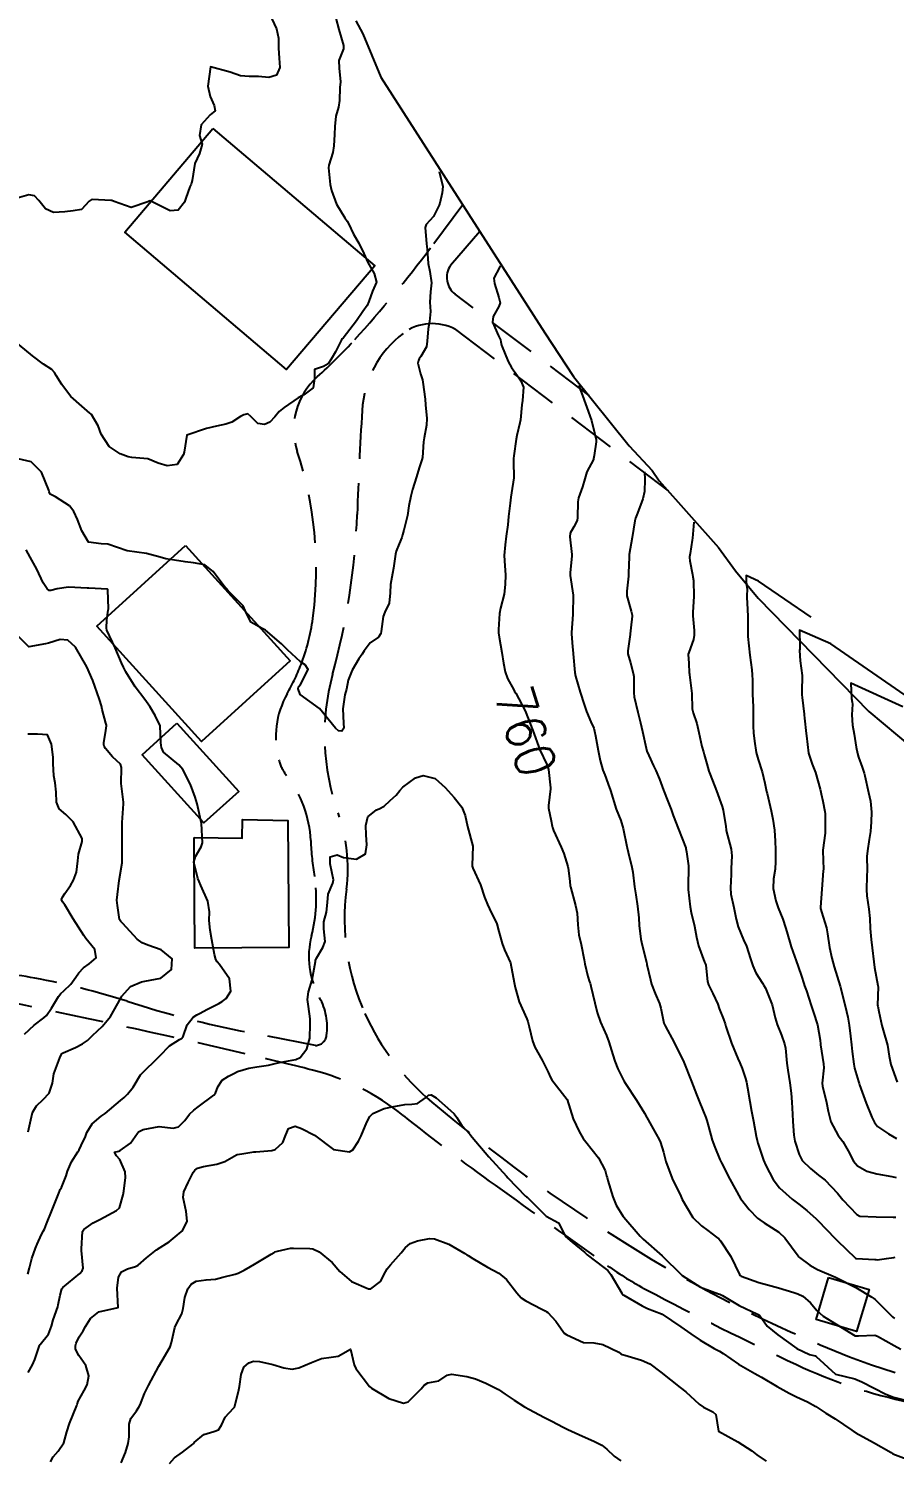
# Model space of a CAD drawing. Header units: metres. Extents: x 298520 to 308411, y 7433745 to 7450750.
# Drawn here: x 303012.1 to 303101.4, y 7440943.3 to 7441090.7 of the extents above; entities that cross this region are included whole.
import ezdxf
from ezdxf.enums import TextEntityAlignment as Align

# ---------------------------------------------------------------- set-up
doc = ezdxf.new("R2010")
doc.units = ezdxf.units.M
doc.header["$LTSCALE"] = 10
doc.linetypes.add('DASHED', pattern=[0.75, 0.5, -0.25])
for name, color, linetype in [('Area', 45, 'Continuous'), ('Cotas', 45, 'Continuous'), ('Curvas de Nivel 1m', 11, 'Continuous'), ('Curvas de Nivel 5m', 15, 'Continuous'), ('Edificações', 30, 'Continuous'), ('Vias Secundárias', 230, 'DASHED')]:
    doc.layers.add(name, color=color, linetype=linetype)
doc.styles.add('Style-STANDARD', font='STANDARD.shx')

msp = doc.modelspace()

# ---------------------------------------------------------------- linework, layer by layer
at = {"layer": 'Area'}
msp.add_polyline3d([(303045.88, 7441091.51, 762.52), (303046.58, 7441090.16, 762.29), (303048.44, 7441085.7, 761.98), (303065.35, 7441059.36, 760.03), (303068.31, 7441054.86, 759.84), (303074.05, 7441047.71, 758.88), (303076.4, 7441045.17, 758.39), (303077.13, 7441044.09, 758.28), (303083.24, 7441037.21, 757.65), (303085, 7441034.81, 756.92), (303087.33, 7441031.99, 756.4), (303098.73, 7441020.32, 754.37), (303104.65, 7441015.36, 753.23)], dxfattribs=at)
at = {"layer": 'Curvas de Nivel 1m', "flags": 128}
for points, elevation in [([(303043.81, 7441091.77), (303044.12, 7441090.62), (303044.58, 7441088.96), (303044.58, 7441088.61), (303044.13, 7441087.4), (303044.16, 7441086.62), (303044.27, 7441085.23), (303044.23, 7441084.62), (303044.19, 7441083.29), (303044.08, 7441082.62), (303043.8, 7441081.67), (303043.7, 7441080.62), (303043.66, 7441079.79), (303043.6, 7441078.62), (303043.5, 7441077.92), (303043.09, 7441076.63), (303043.06, 7441076.35), (303043.23, 7441074.63), (303043.35, 7441074.03), (303043.89, 7441072.62), (303044.72, 7441071.19), (303044.96, 7441070.85), (303045.1, 7441070.6), (303045.63, 7441069.52), (303046.16, 7441068.59), (303046.68, 7441067.52), (303047.11, 7441066.58), (303047.75, 7441065.47), (303047.98, 7441064.57), (303047.57, 7441063.63), (303047.2, 7441062.57), (303047.03, 7441062.15), (303046.6, 7441061.55), (303045.93, 7441060.59), (303044.57, 7441058.81), (303044.47, 7441058.71), (303044.4, 7441058.61), (303043.78, 7441057.39), (303043.31, 7441056.62), (303043.01, 7441056.16), (303042.54, 7441055.86), (303041.59, 7441055.58), (303041.6, 7441054.64), (303041.46, 7441053.69), (303040.5, 7441052.94), (303040.29, 7441052.86), (303039.94, 7441052.66), (303038.48, 7441051.64), (303037.95, 7441051.22), (303037.53, 7441050.69), (303037.02, 7441050.14), (303036.47, 7441049.91), (303035.75, 7441049.99), (303035.05, 7441050.72), (303034.73, 7441050.98), (303034.47, 7441050.93), (303034.33, 7441050.88), (303033.99, 7441050.73), (303033.09, 7441050.12), (303032.46, 7441049.93), (303031.49, 7441049.73), (303030.46, 7441049.49), (303028.45, 7441048.8), (303028.17, 7441047.06), (303028.11, 7441046.8), (303027.44, 7441045.78), (303026.41, 7441045.64), (303025.5, 7441045.92), (303024.42, 7441046.37), (303022.77, 7441046.51), (303022.42, 7441046.58), (303021.57, 7441046.88), (303020.43, 7441047.62), (303019.62, 7441048.9), (303019.3, 7441049.75), (303018.63, 7441050.92), (303018.55, 7441050.99), (303018.47, 7441051.05), (303017.63, 7441051.78), (303016.5, 7441052.78), (303016.35, 7441052.94), (303015.57, 7441054.01), (303014.99, 7441054.96), (303014.81, 7441055.25), (303014.53, 7441055.55), (303013.67, 7441056.1), (303012.54, 7441056.99), (303010.57, 7441058.58)], 762), ([(303036.97, 7441092.21), (303037.69, 7441090.69), (303037.91, 7441089.72), (303037.89, 7441088.69), (303037.95, 7441087.66), (303038.02, 7441086.69), (303037.68, 7441085.91), (303036.89, 7441085.66), (303035.84, 7441085.76), (303034.89, 7441085.78), (303033.98, 7441085.82), (303032.9, 7441086.23), (303030.9, 7441086.77), (303030.61, 7441084.77), (303030.87, 7441083.69), (303031.28, 7441082.77), (303031.38, 7441082.23), (303030.84, 7441081.83), (303029.92, 7441080.78), (303029.74, 7441079.7), (303030.03, 7441078.78), (303029.74, 7441077.84), (303029.29, 7441076.79), (303029, 7441075.03), (303028.94, 7441074.8), (303028.89, 7441074.67), (303028.76, 7441074.39), (303028.33, 7441073.21), (303028.22, 7441072.81), (303027.56, 7441071.98), (303026.72, 7441071.91), (303024.86, 7441072.84), (303024.73, 7441072.92), (303024.63, 7441072.94), (303024.44, 7441072.84), (303022.73, 7441072.28), (303020.97, 7441072.89), (303020.73, 7441072.99), (303020.63, 7441073), (303018.74, 7441073.08), (303018.6, 7441073.06), (303018.37, 7441072.92), (303017.59, 7441072.07), (303016.72, 7441071.91), (303015.87, 7441071.8), (303014.72, 7441071.76), (303013.89, 7441072.14), (303013.2, 7441072.98), (303012.74, 7441073.46), (303012.15, 7441073.58), (303010.74, 7441073.16)], 763), ([(303054.44, 7441075.99), (303054.82, 7441074.44), (303054.75, 7441073.78), (303054.52, 7441072.71), (303054.46, 7441072.49), (303053.88, 7441071.34), (303053.11, 7441070.51), (303053, 7441070.21), (303053.16, 7441068.51), (303053.21, 7441067.98), (303053.32, 7441066.5), (303053.49, 7441065.67), (303053.65, 7441064.5), (303053.55, 7441063.58), (303053.5, 7441062.5), (303053.55, 7441061.56), (303053.46, 7441060.5), (303053.32, 7441059.77), (303053.23, 7441058.5), (303053.16, 7441057.91), (303052.55, 7441056.92), (303052.39, 7441056.67), (303052.31, 7441056.51), (303052.25, 7441056.22), (303052.53, 7441055.12), (303052.72, 7441054.51), (303052.77, 7441054.26), (303053, 7441052.5), (303053.06, 7441051.93), (303053.18, 7441050.5), (303053.14, 7441049.83), (303052.9, 7441048.51), (303052.85, 7441048.11), (303052.73, 7441046.51), (303052.68, 7441046.24), (303052.41, 7441045.44), (303052.11, 7441044.51), (303051.72, 7441043.19), (303051.53, 7441042.52), (303051.34, 7441041.5), (303051.18, 7441040.53), (303050.8, 7441038.99), (303050.69, 7441038.53), (303050.61, 7441038.25), (303050.32, 7441037.58), (303050.02, 7441036.83), (303049.95, 7441036.54), (303049.76, 7441035.08), (303049.64, 7441034.55), (303049.43, 7441033.39), (303049.4, 7441032.55), (303049.31, 7441031.49), (303048.86, 7441030.55), (303048.67, 7441030.11), (303048.46, 7441028.56), (303048.43, 7441028.34), (303048.2, 7441027.96), (303047.36, 7441027.4), (303046.72, 7441026.57), (303046.52, 7441026.23), (303046.17, 7441025.75), (303045.49, 7441024.59), (303045.08, 7441023.53), (303044.89, 7441022.6), (303044.72, 7441022.02), (303044.51, 7441020.6), (303044.59, 7441019.1), (303044.62, 7441018.6), (303044.41, 7441018.28), (303044.09, 7441018.32), (303043.76, 7441018.61), (303042.11, 7441020.63), (303040.13, 7441022.06), (303039.94, 7441022.66), (303039.96, 7441022.84), (303040.15, 7441023.11), (303040.95, 7441024.65), (303040.63, 7441025.12), (303040.17, 7441025.43), (303038.83, 7441026.67), (303038.19, 7441027.28), (303036.54, 7441028.7), (303036.21, 7441028.88), (303035.03, 7441029.52), (303034.47, 7441030.73), (303034.24, 7441031.22), (303032.7, 7441032.75), (303032.27, 7441033.25), (303031.16, 7441034.76), (303030.29, 7441035.44), (303029.15, 7441035.65), (303028.29, 7441035.73), (303027.19, 7441035.92), (303026.3, 7441036.04), (303025.7, 7441036.23), (303024.3, 7441036.59), (303022.3, 7441036.87), (303020.31, 7441037.56), (303019.61, 7441037.6), (303018.32, 7441037.76), (303017.62, 7441038.93), (303017.17, 7441040.11), (303016.81, 7441040.94), (303016.36, 7441041.52), (303014.9, 7441042.44), (303014.38, 7441042.71), (303014.27, 7441042.97), (303014.22, 7441043.13), (303013.46, 7441044.98), (303012.41, 7441046.04), (303011.07, 7441046.35)], 761), ([(303068.81, 7441053.92), (303068.87, 7441053.78), (303069.22, 7441052.88), (303069.98, 7441050.8), (303070.14, 7441050.3), (303070.46, 7441049.04), (303070.63, 7441048.3), (303070.64, 7441048.11), (303070.43, 7441046.7), (303070.37, 7441046.36), (303070.35, 7441046.3), (303069.68, 7441045.03), (303069.46, 7441044.31), (303069.24, 7441043.47), (303068.82, 7441042.32), (303068.75, 7441041.94), (303068.72, 7441040.32), (303068.66, 7441040.01), (303068.34, 7441039.34), (303067.97, 7441038.69), (303067.91, 7441038.32), (303068.13, 7441036.5), (303068.13, 7441036.32), (303067.96, 7441034.65), (303067.97, 7441034.32), (303068.25, 7441032.32), (303068.23, 7441030.32), (303068.09, 7441028.44), (303068.09, 7441028.32), (303068.19, 7441026.97), (303068.25, 7441026.32), (303068.25, 7441026.25), (303068.44, 7441024.32), (303068.51, 7441023.96), (303069, 7441022.31), (303069.38, 7441021.04), (303069.63, 7441020.3), (303070.1, 7441019.24), (303070.38, 7441018.58), (303070.46, 7441018.29), (303070.58, 7441017.8), (303070.84, 7441016.29), (303071.03, 7441015.26), (303071.33, 7441014.28), (303071.53, 7441013.77), (303072.02, 7441012.43), (303072.08, 7441012.27), (303072.11, 7441012.18), (303072.71, 7441010.26), (303073.16, 7441009.08), (303073.43, 7441008.26), (303073.79, 7441006.4), (303073.82, 7441006.25), (303073.94, 7441005.81), (303074.32, 7441004.25), (303074.4, 7441003.76), (303074.6, 7441002.24), (303074.71, 7441001.42), (303074.89, 7441000.24), (303075.04, 7440999.06), (303075.08, 7440998.24), (303075.23, 7440996.83), (303075.37, 7440996.23), (303075.81, 7440994.48), (303075.85, 7440994.28), (303075.86, 7440994.23), (303076.23, 7440992.66), (303076.35, 7440992.22), (303076.73, 7440991.25), (303077.16, 7440990.21), (303077.3, 7440989.75), (303077.62, 7440988.2), (303077.73, 7440987.91), (303078.68, 7440986.19), (303079.68, 7440984.18), (303080.46, 7440982.17), (303080.99, 7440980.82), (303081.24, 7440980.16), (303081.62, 7440979.21), (303081.92, 7440978.46), (303082.04, 7440978.15), (303082.22, 7440977.54), (303082.59, 7440976.14), (303082.85, 7440975.42), (303083.39, 7440974.13), (303083.44, 7440974.01), (303083.56, 7440973.78), (303084.41, 7440972.12), (303085.51, 7440970.11), (303086.39, 7440968.99), (303087.26, 7440968.08), (303087.49, 7440967.9), (303087.94, 7440967.62), (303089.47, 7440966.65), (303090.08, 7440966.05), (303091.44, 7440964.19), (303091.52, 7440964.11), (303091.6, 7440964.04), (303092.64, 7440963.23), (303093.43, 7440962.78), (303095.29, 7440961.99), (303095.42, 7440961.94), (303095.5, 7440961.91), (303097.41, 7440960.93), (303099.04, 7440959.95), (303099.25, 7440959.8), (303099.39, 7440959.69), (303101.18, 7440957.92), (303101.37, 7440957.76)], 759), ([(303075.62, 7441045.02), (303075.65, 7441044.23), (303075.62, 7441042.99), (303075.46, 7441042.23), (303074.88, 7441040.76), (303074.69, 7441040.25), (303074.62, 7441039.98), (303074.33, 7441038.25), (303074.05, 7441036.51), (303074.02, 7441036.25), (303073.98, 7441034.56), (303073.96, 7441034.25), (303073.78, 7441032.73), (303073.81, 7441032.25), (303074.24, 7441030.65), (303074.34, 7441030.25), (303074.35, 7441030.13), (303074.22, 7441028.94), (303074.15, 7441028.31), (303074.14, 7441028.25), (303073.88, 7441026.56), (303073.91, 7441026.25), (303074.17, 7441025.33), (303074.46, 7441024.25), (303074.5, 7441023.91), (303074.51, 7441022.25), (303074.56, 7441021.81), (303074.92, 7441020.24), (303075.2, 7441019.14), (303075.4, 7441018.24), (303075.78, 7441016.52), (303075.87, 7441016.23), (303076.06, 7441015.78), (303076.54, 7441014.72), (303076.77, 7441014.22), (303077.15, 7441013.33), (303077.57, 7441012.21), (303078.01, 7441011.07), (303078.36, 7441010.2), (303078.58, 7441009.6), (303079.11, 7441008.19), (303079.86, 7441006.27), (303079.88, 7441006.18), (303079.94, 7441005.85), (303080.14, 7441004.39), (303080.15, 7441004.18), (303080.13, 7441002.41), (303080.13, 7441002.18), (303080.13, 7441001.95), (303080.31, 7441000.18), (303080.43, 7440999.61), (303080.77, 7440998.17), (303080.96, 7440997.04), (303081.18, 7440996.17), (303081.81, 7440994.48), (303081.9, 7440994.26), (303081.93, 7440994.16), (303082.12, 7440992.49), (303082.22, 7440992.15), (303082.66, 7440991.25), (303083.17, 7440990.14), (303083.32, 7440989.71), (303083.74, 7440988.6), (303083.92, 7440988.13), (303084.01, 7440987.85), (303084.59, 7440986.12), (303085.24, 7440984.56), (303085.44, 7440984.11), (303085.68, 7440983.51), (303086.04, 7440982.48), (303086.14, 7440982.1), (303086.22, 7440981.53), (303086.47, 7440980.1), (303086.65, 7440979.12), (303086.84, 7440978.09), (303087.13, 7440976.54), (303087.23, 7440976.09), (303087.31, 7440975.82), (303087.57, 7440974.99), (303087.89, 7440974.08), (303088.12, 7440973.52), (303088.87, 7440972.07), (303089.53, 7440971.22), (303090.82, 7440970.05), (303091.51, 7440969.54), (303092.36, 7440968.89), (303093.32, 7440968.01), (303093.49, 7440967.84), (303095.25, 7440965.99), (303095.46, 7440965.77), (303097.36, 7440963.97), (303097.44, 7440963.94), (303099.34, 7440963.84), (303099.44, 7440963.81), (303099.6, 7440963.78), (303100.55, 7440963.93), (303101.32, 7440964.04), (303101.44, 7440964.05)], 758), ([(303080.71, 7441039.82), (303080.57, 7441038.18), (303080.54, 7441037.96), (303080.31, 7441036.59), (303080.25, 7441036.24), (303080.24, 7441036.18), (303080.3, 7441035.84), (303080.56, 7441034.45), (303080.6, 7441034.18), (303080.65, 7441033.81), (303080.71, 7441032.17), (303080.61, 7441030.55), (303080.6, 7441030.17), (303080.72, 7441028.67), (303080.74, 7441028.17), (303080.66, 7441027.72), (303080.19, 7441026.4), (303080.13, 7441026.23), (303080.13, 7441026.18), (303080.17, 7441025.28), (303080.23, 7441024.25), (303080.24, 7441024.18), (303080.25, 7441024.09), (303080.5, 7441022.17), (303080.54, 7441020.6), (303080.63, 7441020.17), (303081.02, 7441019.08), (303081.21, 7441018.16), (303081.54, 7441016.69), (303081.69, 7441016.16), (303081.78, 7441015.87), (303082.05, 7441014.91), (303082.26, 7441014.15), (303082.38, 7441013.81), (303083.02, 7441012.14), (303083.62, 7441010.51), (303083.72, 7441010.13), (303083.98, 7441008.46), (303084.03, 7441008.13), (303084.04, 7441008.06), (303084.55, 7441006.12), (303084.61, 7441005.45), (303084.56, 7441004.12), (303084.53, 7441003.51), (303084.47, 7441002.12), (303084.52, 7441001.49), (303084.82, 7441000.12), (303085.06, 7440998.92), (303085.27, 7440998.12), (303085.83, 7440996.77), (303086.11, 7440996.11), (303086.53, 7440994.81), (303086.77, 7440994.1), (303087.1, 7440993.39), (303087.79, 7440992.31), (303087.92, 7440992.08), (303088.08, 7440991.78), (303088.77, 7440990.07), (303089.09, 7440988.72), (303089.27, 7440988.06), (303089.72, 7440986.95), (303090.05, 7440986.06), (303090.14, 7440985.61), (303090.28, 7440984.05), (303090.37, 7440983.35), (303090.58, 7440982.05), (303090.72, 7440980.98), (303090.81, 7440980.05), (303090.87, 7440978.8), (303090.9, 7440978.05), (303091, 7440976.64), (303091.11, 7440976.04), (303091.57, 7440974.66), (303091.75, 7440974.23), (303091.87, 7440974.04), (303092.72, 7440973.19), (303093.55, 7440972.53), (303094.22, 7440972), (303095.52, 7440970.66), (303096.06, 7440969.98), (303097.5, 7440968.45), (303097.82, 7440968.29), (303099.5, 7440968.24), (303101.23, 7440968.19), (303101.5, 7440968.19)], 757), ([(303092.78, 7441030.02), (303087.38, 7441033.75), (303086.08, 7441034.32), (303086.09, 7441033.66), (303086.11, 7441033.51), (303086.13, 7441033.29), (303086.18, 7441032.89), (303086.15, 7441032.27), (303086.15, 7441032.22), (303086.16, 7441032.11), (303086.24, 7441030.82), (303086.27, 7441030.11), (303086.27, 7441028.17), (303086.27, 7441028.11), (303086.28, 7441028.04), (303086.48, 7441026.11), (303086.67, 7441024.61), (303086.72, 7441024.1), (303086.73, 7441023.53), (303086.76, 7441022.1), (303086.83, 7441020.81), (303086.83, 7441020.1), (303086.81, 7441018.81), (303086.85, 7441018.1), (303086.94, 7441017.24), (303087.12, 7441016.09), (303087.32, 7441015.36), (303087.74, 7441014.08), (303088.03, 7441012.92), (303088.18, 7441012.08), (303088.24, 7441011.85), (303088.67, 7441010.07), (303088.84, 7441009.22), (303089.01, 7441008.07), (303089.07, 7441006.95), (303089.1, 7441006.07), (303089.13, 7441004.86), (303089.07, 7441004.07), (303088.9, 7441003.08), (303088.89, 7441002.07), (303089.16, 7441000.79), (303089.4, 7441000.06), (303089.86, 7440998.89), (303090.16, 7440998.06), (303090.29, 7440997.61), (303090.74, 7440996.05), (303091.23, 7440994.62), (303091.44, 7440994.04), (303091.79, 7440993.04), (303092.04, 7440992.29), (303092.12, 7440992.03), (303092.3, 7440991.51), (303092.78, 7440990.02), (303093.02, 7440989.3), (303093.45, 7440988.01), (303093.71, 7440986.44), (303093.74, 7440986.01), (303093.74, 7440985.97), (303094.07, 7440984.01), (303094.09, 7440983.59), (303093.94, 7440982.01), (303093.96, 7440981.7), (303094.37, 7440980), (303094.53, 7440979.1), (303094.81, 7440978), (303095.59, 7440976.61), (303096.04, 7440975.98), (303096.62, 7440975.02), (303097.16, 7440973.97), (303097.56, 7440973.47), (303098.54, 7440972.94), (303099.55, 7440972.67), (303101.1, 7440972.37), (303101.55, 7440972.28)], 756), ([(303012.1, 7440976.98), (303012.36, 7440978.23), (303012.56, 7440978.98), (303012.94, 7440979.66), (303013.63, 7440980.31), (303014.26, 7440980.96), (303014.6, 7440982.01), (303014.73, 7440982.95), (303015.37, 7440984.63), (303015.51, 7440984.94), (303015.58, 7440985.05), (303015.69, 7440985.12), (303016.96, 7440985.67), (303017.7, 7440986.06), (303018.21, 7440986.41), (303018.74, 7440986.91), (303019.25, 7440987.38), (303019.72, 7440987.83), (303020.57, 7440988.89), (303021.64, 7440990.76), (303021.69, 7440990.87), (303021.72, 7440990.91), (303021.75, 7440990.96), (303022.65, 7440991.98), (303023.78, 7440992.46), (303024.11, 7440992.51), (303025.78, 7440992.82), (303026.88, 7440993.72), (303026.94, 7440994.81), (303025.82, 7440995.74), (303024.44, 7440996.22), (303023.83, 7440996.48), (303023.34, 7440996.85), (303021.85, 7440998.47), (303021.65, 7440998.67), (303021.52, 7440998.88), (303021.29, 7441000.3), (303021.24, 7441000.88), (303021.31, 7441001.46), (303021.49, 7441002.88), (303021.77, 7441004.72), (303021.79, 7441004.87), (303021.8, 7441005), (303021.77, 7441006.87), (303021.79, 7441008.69), (303021.8, 7441008.87), (303021.93, 7441010.81), (303021.92, 7441010.87), (303021.91, 7441010.95), (303021.68, 7441012.88), (303021.71, 7441014.55), (303021.63, 7441014.88), (303020.8, 7441015.64), (303020.06, 7441016.49), (303019.92, 7441016.75), (303019.89, 7441016.89), (303019.88, 7441017.08), (303020.09, 7441018.37), (303020.16, 7441018.82), (303020.16, 7441018.89), (303020.09, 7441019.1), (303019.74, 7441020.52), (303019.65, 7441020.9), (303019.46, 7441021.56), (303018.98, 7441022.91), (303018.75, 7441023.51), (303018.16, 7441024.92), (303016.99, 7441026.93), (303016.19, 7441027.66), (303015.41, 7441027.74), (303014.19, 7441027.37), (303013.87, 7441027.29), (303012.18, 7441026.99), (303010.21, 7441028.92)], 759), ([(303102.25, 7441020.81), (303096.88, 7441023.25), (303096.93, 7441021.65), (303097.03, 7441021.26), (303097.04, 7441021.06), (303096.98, 7441019.98), (303097.05, 7441018.92), (303097.21, 7441017.97), (303097.42, 7441016.63), (303097.56, 7441015.97), (303097.68, 7441015.59), (303098.05, 7441014.56), (303098.24, 7441013.96), (303098.31, 7441013.69), (303098.71, 7441011.95), (303098.89, 7441011.07), (303099, 7441009.95), (303098.98, 7441008.95), (303098.9, 7441007.95), (303098.78, 7441007.13), (303098.58, 7441005.95), (303098.54, 7441005.35), (303098.55, 7441003.95), (303098.54, 7441003.33), (303098.48, 7441001.95), (303098.53, 7441001.31), (303098.74, 7440999.95), (303098.83, 7440998.98), (303098.86, 7440997.95), (303098.97, 7440996.82), (303099.09, 7440995.95), (303099.25, 7440994.51), (303099.32, 7440993.94), (303099.67, 7440992.06), (303099.68, 7440991.94), (303099.64, 7440990.05), (303099.65, 7440989.94), (303099.75, 7440989.4), (303100.06, 7440987.94), (303100.2, 7440987.47), (303100.64, 7440985.93), (303100.82, 7440984.8), (303101.01, 7440983.93), (303101.66, 7440982.12)], 754), ([(303011.71, 7440987.04), (303012.71, 7440987.99), (303013.73, 7440988.75), (303013.99, 7440988.97), (303014.5, 7440989.72), (303015.24, 7440990.95), (303015.47, 7440991.23), (303015.76, 7440991.51), (303016.48, 7440992.22), (303017.01, 7440992.93), (303017.32, 7440993.39), (303017.79, 7440993.89), (303018.39, 7440994.32), (303019.12, 7440994.91), (303018.96, 7440995.77), (303018.05, 7440996.92), (303017.84, 7440997.22), (303016.74, 7440998.93), (303015.87, 7441000.38), (303015.64, 7441000.71), (303015.55, 7441000.94), (303015.63, 7441001.19), (303015.88, 7441001.55), (303016.45, 7441002.38), (303016.77, 7441002.93), (303017.08, 7441003.76), (303017.2, 7441004.93), (303017.27, 7441005.59), (303017.66, 7441006.92), (303017.66, 7441007.22), (303016.74, 7441008.93), (303015.98, 7441009.71), (303015.31, 7441010.27), (303015.02, 7441010.95), (303014.98, 7441011.99), (303014.87, 7441012.96), (303014.76, 7441013.69), (303014.69, 7441014.96), (303014.68, 7441015.59), (303014.5, 7441016.96), (303014.08, 7441017.92), (303013.07, 7441017.99), (303012.08, 7441017.97)], 758), ([(303012.09, 7440952.19), (303012.56, 7440952.98), (303012.78, 7440953.51), (303013.27, 7440954.97), (303013.29, 7440955.01), (303013.32, 7440955.05), (303014.18, 7440956.12), (303014.5, 7440956.96), (303014.69, 7440957.62), (303015.14, 7440958.95), (303015.19, 7440959.14), (303015.39, 7440960.15), (303015.56, 7440960.79), (303015.67, 7440960.95), (303017.42, 7440962.4), (303017.67, 7440962.66), (303017.76, 7440962.92), (303017.61, 7440964.75), (303017.6, 7440964.92), (303017.69, 7440966.7), (303017.82, 7440966.92), (303018.8, 7440967.59), (303019.48, 7440967.96), (303021.21, 7440968.87), (303021.5, 7440969.15), (303021.88, 7440970.49), (303021.95, 7440970.87), (303022.12, 7440972.28), (303022.09, 7440972.86), (303021.56, 7440974.13), (303021.19, 7440974.51), (303020.98, 7440974.88), (303021.43, 7440975.01), (303021.57, 7440975.05), (303022.63, 7440975.81), (303023.36, 7440976.85), (303023.48, 7440976.97), (303023.59, 7440977.04), (303023.96, 7440977.21), (303025.6, 7440977.52), (303027.03, 7440977.37), (303027.6, 7440977.5), (303028.23, 7440978.17), (303028.73, 7440978.79), (303029.18, 7440979.22), (303029.62, 7440979.56), (303031.23, 7440980.76), (303031.41, 7440980.98), (303031.65, 7440981.62), (303032.09, 7440982.31), (303032.73, 7440982.74), (303033.36, 7440983.04), (303033.67, 7440983.19), (303034.83, 7440983.56), (303035.67, 7440983.68), (303036.86, 7440983.87), (303037.68, 7440984.08), (303038.17, 7440984.18), (303039.68, 7440984.45), (303040.13, 7440984.65), (303040.8, 7440985.54), (303041.13, 7440986.64), (303041.17, 7440988.08), (303041.16, 7440988.64), (303041, 7440989.89), (303040.87, 7440990.64), (303040.98, 7440991.42), (303041.35, 7440992.64), (303041.7, 7440994.53), (303041.72, 7440994.63), (303041.81, 7440994.87), (303042.46, 7440995.98), (303042.7, 7440996.62), (303042.57, 7440997.9), (303042.56, 7440998.62), (303042.84, 7440999.64), (303042.94, 7441000.62), (303043.03, 7441001.47), (303043.51, 7441002.61), (303043.56, 7441002.96), (303043.22, 7441004.62), (303043.21, 7441005.33), (303043.93, 7441005.54), (303044.6, 7441005.27), (303045.93, 7441005.1), (303046.86, 7441005.65), (303047, 7441006.57), (303046.92, 7441007.61), (303046.89, 7441008.57), (303047.09, 7441009.46), (303047.99, 7441010.16), (303048.28, 7441010.27), (303048.79, 7441010.55), (303049.42, 7441011.13), (303050.01, 7441011.7), (303050.39, 7441012.17), (303050.71, 7441012.53), (303052.03, 7441013.48), (303052.82, 7441013.72), (303054.03, 7441013.39), (303055.08, 7441012.48), (303056.01, 7441011.45), (303056.78, 7441010.46), (303057.13, 7441009.6), (303057.36, 7441008.45), (303057.94, 7441006.44), (303057.84, 7441004.44), (303057.85, 7441004.37), (303057.92, 7441004.18), (303058.73, 7441002.43), (303059.12, 7441001.19), (303059.42, 7441000.42), (303059.86, 7440999.54), (303060.24, 7440998.8), (303060.39, 7440998.41), (303060.6, 7440997.65), (303060.93, 7440996.4), (303061.18, 7440995.76), (303061.8, 7440994.39), (303062.2, 7440992.39), (303062.29, 7440991.87), (303062.7, 7440990.38), (303063.48, 7440988.63), (303063.59, 7440988.37), (303063.72, 7440987.8), (303064.06, 7440986.37), (303064.33, 7440985.73), (303065.07, 7440984.36), (303065.67, 7440983.12), (303065.92, 7440982.6), (303066.08, 7440982.34), (303067.63, 7440980.32), (303068.25, 7440978.31), (303068.88, 7440977.02), (303069.31, 7440976.3), (303069.58, 7440975.95), (303070.89, 7440974.29), (303071.55, 7440973), (303071.71, 7440972.45), (303071.76, 7440972.28), (303071.85, 7440971.96), (303072.36, 7440970.27), (303072.69, 7440969.44), (303073.42, 7440968.25), (303073.46, 7440968.21), (303073.49, 7440968.18), (303075.16, 7440966.23), (303075.47, 7440965.93), (303077.44, 7440964.2), (303079.42, 7440962.24), (303079.49, 7440962.18), (303081.4, 7440960.96), (303083.24, 7440960.29), (303083.39, 7440960.24), (303083.65, 7440960.13), (303085.38, 7440959.09), (303087.27, 7440958.19), (303087.37, 7440958.14), (303087.4, 7440958.12), (303087.45, 7440958.09), (303088.24, 7440956.95), (303089.35, 7440956.06), (303091.33, 7440954.65), (303092.63, 7440954.02), (303093.19, 7440953.88), (303093.32, 7440953.82), (303095.3, 7440951.99), (303097.3, 7440951.51), (303098.02, 7440951.23), (303099.28, 7440950.58), (303100.47, 7440949.93), (303101.27, 7440949.64), (303102.66, 7440949.29)], 761), ([(303014.41, 7440942.96), (303014.66, 7440943.48), (303015.19, 7440944.07), (303015.76, 7440944.94), (303016.1, 7440946.05), (303016.35, 7440946.93), (303017.1, 7440948.77), (303017.15, 7440948.92), (303017.17, 7440949), (303017.26, 7440949.22), (303017.86, 7440950.33), (303018.18, 7440950.91), (303018.35, 7440951.85), (303018.03, 7440952.91), (303017.31, 7440953.93), (303016.98, 7440954.58), (303016.98, 7440954.93), (303017.05, 7440955.2), (303017.34, 7440955.85), (303017.78, 7440956.48), (303018, 7440956.91), (303018.52, 7440957.75), (303019.37, 7440958.42), (303021.37, 7440958.87), (303021.26, 7440960.87), (303021.41, 7440962.01), (303021.73, 7440962.56), (303022.35, 7440962.86), (303023.17, 7440963.11), (303023.43, 7440963.25), (303024.28, 7440963.99), (303025.34, 7440964.83), (303025.4, 7440964.87), (303025.44, 7440964.89), (303026.62, 7440965.65), (303027.47, 7440966.35), (303027.71, 7440966.55), (303028.01, 7440966.79), (303028.5, 7440967.78), (303028.39, 7440968.79), (303028.08, 7440970.22), (303028.13, 7440970.79), (303028.57, 7440971.75), (303029.1, 7440972.78), (303029.29, 7440973.04), (303029.55, 7440973.23), (303030.18, 7440973.4), (303031.55, 7440973.64), (303032.38, 7440973.92), (303033.56, 7440974.61), (303033.65, 7440974.65), (303034.12, 7440974.72), (303035.37, 7440974.91), (303035.57, 7440974.93), (303037.2, 7440975.06), (303037.57, 7440975.17), (303038.36, 7440975.9), (303038.65, 7440976.67), (303038.94, 7440977.33), (303039.6, 7440977.58), (303040.28, 7440977.33), (303041.59, 7440976.63), (303043.57, 7440975.15), (303045.23, 7440974.93), (303045.57, 7440975.14), (303046.15, 7440976.01), (303046.42, 7440976.58), (303047, 7440977.97), (303047.3, 7440978.56), (303047.62, 7440978.89), (303048.78, 7440979.39), (303049.62, 7440979.56), (303050.91, 7440979.81), (303051.63, 7440979.85), (303052.22, 7440979.91), (303053.04, 7440980.5), (303053.36, 7440980.77), (303053.64, 7440980.81), (303054.14, 7440980.48), (303055.62, 7440979.19), (303055.99, 7440978.83), (303056.26, 7440978.46), (303056.8, 7440977.65), (303057.6, 7440976.73), (303057.87, 7440976.44), (303059.56, 7440974.42), (303061.4, 7440972.4), (303061.54, 7440972.25), (303063.34, 7440970.37), (303063.44, 7440970.3), (303063.51, 7440970.25), (303065.4, 7440968.35), (303065.49, 7440968.3), (303066.74, 7440967.59), (303067.4, 7440966.32), (303067.47, 7440966.2), (303068.15, 7440965.63), (303069.45, 7440964.54), (303069.72, 7440964.3), (303071.43, 7440962.99), (303071.83, 7440962.68), (303072.15, 7440962.27), (303073.28, 7440960.36), (303073.35, 7440960.25), (303073.36, 7440960.22), (303073.39, 7440960.2), (303073.5, 7440960.14), (303075.38, 7440959.05), (303075.93, 7440958.77), (303077.37, 7440958.23), (303077.42, 7440958.2), (303079.36, 7440956.89), (303080.39, 7440956.17), (303081.34, 7440955.52), (303082.81, 7440954.66), (303083.33, 7440954.37), (303083.72, 7440954.13), (303085.31, 7440953.04), (303086.98, 7440952.09), (303087.3, 7440951.92), (303087.68, 7440951.7), (303089.28, 7440950.72), (303090.52, 7440950.05), (303091.27, 7440949.68), (303092.4, 7440949.15), (303093.26, 7440948.67), (303094.3, 7440948), (303095.25, 7440947.39), (303096.99, 7440946.22), (303097.23, 7440946.07), (303097.29, 7440946.03), (303097.38, 7440945.97), (303099.22, 7440944.97), (303101.03, 7440943.92), (303101.2, 7440943.81), (303102.57, 7440943.27)], 762), ([(303021.69, 7440942.86), (303022.12, 7440943.94), (303022.42, 7440944.86), (303022.51, 7440945.56), (303022.52, 7440946.86), (303022.67, 7440947.43), (303023.25, 7440948.24), (303023.51, 7440948.59), (303023.63, 7440948.85), (303024.08, 7440950.03), (303024.49, 7440950.84), (303024.77, 7440951.36), (303025.3, 7440952.33), (303025.56, 7440952.83), (303025.91, 7440953.43), (303026.72, 7440954.81), (303026.88, 7440955.26), (303027.23, 7440956.8), (303027.36, 7440957.11), (303027.95, 7440958.21), (303028.07, 7440958.79), (303028.25, 7440959.92), (303028.55, 7440960.79), (303028.91, 7440961.27), (303029.41, 7440961.59), (303030.44, 7440961.74), (303031.41, 7440961.8), (303032.17, 7440961.99), (303033.42, 7440962.32), (303033.74, 7440962.41), (303034.37, 7440962.72), (303035.02, 7440963.12), (303035.43, 7440963.36), (303037.14, 7440964.38), (303037.44, 7440964.56), (303037.52, 7440964.6), (303037.79, 7440964.68), (303039.12, 7440964.99), (303039.45, 7440965), (303041.11, 7440964.97), (303041.45, 7440964.93), (303042.09, 7440964.62), (303043.43, 7440963.53), (303044.23, 7440962.6), (303045.41, 7440961.55), (303047.17, 7440960.79), (303047.4, 7440960.79), (303048.41, 7440961.55), (303048.92, 7440962.55), (303049.09, 7440962.88), (303049.43, 7440963.29), (303050.53, 7440964.52), (303050.95, 7440965.02), (303051.46, 7440965.47), (303052.21, 7440965.75), (303053.47, 7440966), (303053.98, 7440965.97), (303055.46, 7440965.4), (303057.11, 7440964.45), (303057.32, 7440964.32), (303057.44, 7440964.25), (303057.94, 7440963.93), (303059.43, 7440963.03), (303060.61, 7440962.41), (303061.41, 7440961.78), (303062.46, 7440960.38), (303062.89, 7440959.88), (303063.38, 7440959.55), (303065.04, 7440958.69), (303065.37, 7440958.52), (303065.49, 7440958.46), (303065.65, 7440958.35), (303066.49, 7440957.46), (303067.28, 7440956.32), (303067.35, 7440956.24), (303067.61, 7440956.06), (303069.34, 7440955.28), (303070.4, 7440955.23), (303071.33, 7440955.05), (303072.98, 7440954.26), (303073.18, 7440954.11), (303073.32, 7440954.04), (303073.59, 7440953.97), (303075.32, 7440953.46), (303076.15, 7440953.06), (303077.3, 7440952.2), (303079.28, 7440950.62), (303079.87, 7440950.17), (303081.26, 7440948.92), (303081.7, 7440948.6), (303082.65, 7440948.14), (303082.96, 7440947.85), (303083.23, 7440946.13), (303085.22, 7440945.03), (303086.66, 7440944.1), (303087.2, 7440943.68), (303088.16, 7440943.04)], 763), ([(303026.68, 7440942.81), (303027.19, 7440943.37), (303028.02, 7440943.97), (303029.06, 7440944.78), (303029.13, 7440944.86), (303029.21, 7440944.95), (303030.21, 7440945.78), (303031.22, 7440946.08), (303031.72, 7440946.26), (303032.02, 7440946.74), (303032.41, 7440947.57), (303033.25, 7440948.51), (303033.36, 7440948.62), (303033.4, 7440948.73), (303033.79, 7440950.21), (303033.89, 7440950.72), (303034.05, 7440951.97), (303034.34, 7440952.72), (303034.83, 7440953.19), (303035.31, 7440953.33), (303035.93, 7440953.32), (303037.31, 7440953.01), (303038.45, 7440952.67), (303039.3, 7440952.53), (303039.98, 7440952.65), (303041.31, 7440953.22), (303042.33, 7440953.61), (303043.31, 7440953.75), (303044.06, 7440953.86), (303045.32, 7440954.59), (303045.69, 7440952.97), (303045.88, 7440952.58), (303047.28, 7440950.75), (303047.47, 7440950.56), (303049.26, 7440949.49), (303050.78, 7440949.01), (303051.26, 7440949.14), (303052.6, 7440950.5), (303052.91, 7440950.86), (303053.28, 7440951.1), (303054.43, 7440951.33), (303055.29, 7440951.91), (303055.74, 7440952.02), (303057.29, 7440951.77), (303058.2, 7440951.52), (303059.28, 7440951.09), (303060.56, 7440950.41), (303061.27, 7440949.95), (303062.19, 7440949.32), (303063.26, 7440948.65), (303063.77, 7440948.36), (303065.25, 7440947.58), (303066.05, 7440947.15), (303067.24, 7440946.54), (303067.71, 7440946.32), (303069.22, 7440945.62), (303070.4, 7440945.1), (303071.21, 7440944.68), (303071.72, 7440944.27), (303072.49, 7440943.55), (303073.19, 7440943.07)], 764)]:
    msp.add_lwpolyline(points, dxfattribs=dict(at, elevation=elevation))
at = {"layer": 'Curvas de Nivel 5m', "flags": 128}
for points, elevation in [([(303060.75, 7441066.28), (303060.76, 7441066.22), (303060.66, 7441066.09), (303060.1, 7441064.97), (303060.17, 7441064.42), (303060.62, 7441063), (303060.73, 7441062.42), (303060.61, 7441062.06), (303060.01, 7441061.02), (303059.95, 7441060.43), (303060.58, 7441059.04), (303060.79, 7441058.63), (303060.82, 7441058.42), (303060.89, 7441058.09), (303061.56, 7441056.4), (303061.9, 7441055.77), (303062.53, 7441054.92), (303062.88, 7441054.39), (303063.13, 7441053.76), (303063.05, 7441052.38), (303062.97, 7441051.91), (303062.83, 7441050.39), (303062.78, 7441050.08), (303062.46, 7441048.77), (303062.39, 7441048.39), (303062.14, 7441046.68), (303062.11, 7441046.39), (303062.12, 7441046.09), (303062.16, 7441044.39), (303061.92, 7441042.86), (303061.83, 7441042.4), (303061.76, 7441041.79), (303061.6, 7441040.4), (303061.52, 7441039.57), (303061.37, 7441038.4), (303061.25, 7441037.48), (303061.15, 7441036.41), (303061.21, 7441035.32), (303061.3, 7441034.4), (303061.27, 7441033.4), (303061.15, 7441032.41), (303060.78, 7441030.95), (303060.67, 7441030.41), (303060.56, 7441028.76), (303060.57, 7441028.41), (303060.64, 7441027.98), (303060.91, 7441026.41), (303061.07, 7441025.31), (303061.24, 7441024.4), (303061.49, 7441023.73), (303062.14, 7441022.53), (303062.23, 7441022.39), (303062.34, 7441022.19), (303063.3, 7441020.38), (303064.09, 7441018.37), (303064.83, 7441016.36), (303065.55, 7441014.85), (303065.73, 7441014.35), (303065.94, 7441012.44), (303065.93, 7441012.35), (303065.72, 7441010.63), (303065.72, 7441010.35), (303065.98, 7441009.03), (303066.1, 7441008.48), (303066.14, 7441008.35), (303066.25, 7441008.06), (303067.03, 7441006.33), (303067.29, 7441005.68), (303067.71, 7441004.32), (303067.75, 7441004.15), (303067.91, 7441002.84), (303067.97, 7441002.32), (303067.99, 7441002.23), (303068.5, 7441000.31), (303068.67, 7440999.51), (303068.73, 7440998.31), (303068.85, 7440997.3), (303069.09, 7440996.31), (303069.4, 7440994.71), (303069.47, 7440994.3), (303069.79, 7440993.01), (303069.95, 7440992.46), (303070, 7440992.3), (303070.09, 7440991.99), (303070.49, 7440990.29), (303070.73, 7440989.27), (303071.09, 7440988.28), (303071.71, 7440986.91), (303071.94, 7440986.28), (303072.36, 7440984.94), (303072.57, 7440984.27), (303072.88, 7440983.47), (303073.48, 7440982.25), (303073.66, 7440981.96), (303074.8, 7440980.24), (303075.62, 7440978.91), (303075.86, 7440978.47), (303076, 7440978.22), (303076.51, 7440977.31), (303077.13, 7440976.21), (303077.26, 7440975.89), (303077.57, 7440974.9), (303077.76, 7440974.2), (303077.83, 7440973.93), (303078.45, 7440972.19), (303079.36, 7440970.34), (303079.44, 7440970.18), (303079.51, 7440970), (303080.6, 7440968.17), (303081.48, 7440967.3), (303082.14, 7440966.81), (303083.05, 7440966.14), (303083.28, 7440965.95), (303083.46, 7440965.74), (303084.5, 7440964.12), (303085.42, 7440962.28), (303085.48, 7440962.17), (303085.58, 7440962.11), (303087.41, 7440961.44), (303088.28, 7440961.2), (303089.41, 7440960.89), (303091.01, 7440960.43), (303091.4, 7440960.3), (303091.92, 7440960.03), (303092.72, 7440959.36), (303093.38, 7440958.57), (303094.01, 7440958), (303095.36, 7440957.15), (303097.32, 7440955.97), (303097.35, 7440955.96), (303097.68, 7440955.97), (303099.34, 7440956.01), (303099.61, 7440955.94), (303101.33, 7440954.97), (303102.02, 7440954.6)], 760), ([(303012.08, 7440962.32), (303012.23, 7440962.98), (303012.48, 7440963.93), (303012.85, 7440964.98), (303013.01, 7440965.42), (303013.46, 7440966.39), (303013.67, 7440966.77), (303013.77, 7440966.97), (303014, 7440967.49), (303014.58, 7440968.95), (303015.25, 7440970.68), (303015.36, 7440970.94), (303015.41, 7440971.04), (303015.52, 7440971.25), (303016.02, 7440972.45), (303016.16, 7440972.93), (303016.58, 7440973.91), (303017.21, 7440974.92), (303017.35, 7440975.14), (303017.57, 7440975.58), (303017.99, 7440976.52), (303018.16, 7440976.91), (303018.7, 7440977.81), (303019.61, 7440978.6), (303020.05, 7440978.89), (303021.63, 7440980.22), (303021.98, 7440980.52), (303022.34, 7440980.86), (303022.91, 7440981.6), (303023.66, 7440982.85), (303025.68, 7440984.82), (303026.66, 7440985.85), (303027.71, 7440986.49), (303027.9, 7440986.61), (303028.08, 7440986.8), (303028.5, 7440988.02), (303029.09, 7440988.79), (303029.48, 7440989.03), (303029.74, 7440989.18), (303030.59, 7440989.62), (303031.75, 7440990.22), (303032.08, 7440990.41), (303032.52, 7440990.74), (303033, 7440991.5), (303032.83, 7440992.74), (303031.8, 7440994.24), (303031.56, 7440994.51), (303031.43, 7440994.76), (303031.3, 7440995.27), (303031.02, 7440996.76), (303030.86, 7440997.78), (303030.76, 7440998.77), (303030.77, 7440999.67), (303030.62, 7441000.77), (303029.9, 7441002.38), (303029.71, 7441002.78), (303029.59, 7441003.1), (303029.18, 7441004.79), (303029.33, 7441005.38), (303029.94, 7441006.36), (303030.06, 7441006.78), (303029.97, 7441008.78), (303029.5, 7441010.78), (303029.32, 7441011.47), (303028.82, 7441012.79), (303028.04, 7441014.32), (303027.62, 7441014.8), (303026.06, 7441016.12), (303025.85, 7441016.61), (303025.8, 7441016.82), (303025.78, 7441017.12), (303025.69, 7441018.83), (303025.17, 7441019.9), (303024.62, 7441020.84), (303024.12, 7441021.55), (303023.14, 7441022.86), (303022.16, 7441024.41), (303021.91, 7441024.87), (303021.7, 7441025.34), (303021.06, 7441026.88), (303020.21, 7441028.71), (303020.17, 7441028.89), (303020.22, 7441029.77), (303020.35, 7441030.77), (303020.36, 7441030.89), (303020.31, 7441032.84), (303020.3, 7441032.89), (303020.26, 7441032.92), (303018.35, 7441033.01), (303018.26, 7441033.01), (303018.17, 7441033.02), (303016.26, 7441033.12), (303015.07, 7441032.96), (303014.45, 7441032.78), (303014.26, 7441032.8), (303014.06, 7441032.97), (303013.66, 7441033.59), (303013, 7441034.98), (303012.3, 7441036.21), (303011.9, 7441036.99)], 760), ([(303108.15, 7441018.08), (303094.81, 7441027.28), (303091.58, 7441028.68), (303091.61, 7441027.06), (303091.61, 7441026.73), (303091.59, 7441026.64), (303091.61, 7441026.04), (303091.67, 7441025.53), (303091.86, 7441024.03), (303091.83, 7441022.34), (303091.83, 7441022.03), (303091.86, 7441021.76), (303092.06, 7441020.03), (303092.07, 7441019.98), (303092.11, 7441019.61), (303092.28, 7441018.03), (303092.31, 7441017.81), (303092.53, 7441016.03), (303092.9, 7441014.87), (303093.24, 7441014.02), (303093.72, 7441012.31), (303093.79, 7441012.01), (303093.83, 7441011.84), (303094, 7441011.08), (303094.2, 7441010.01), (303094.22, 7441009.77), (303094.24, 7441008.01), (303094.22, 7441007.76), (303094, 7441006.01), (303093.99, 7441005.96), (303094.05, 7441004.01), (303094.04, 7441003.89), (303093.9, 7441002.01), (303093.75, 7441000.14), (303093.76, 7441000.01), (303093.78, 7440999.92), (303093.87, 7440999.65), (303094.36, 7440998), (303094.47, 7440997.38), (303094.68, 7440996), (303094.92, 7440994.89), (303095.17, 7440994), (303095.78, 7440991.99), (303096.31, 7440989.98), (303096.58, 7440988.81), (303096.7, 7440987.98), (303096.84, 7440986.85), (303096.94, 7440985.97), (303097.01, 7440985.28), (303097.18, 7440983.97), (303097.26, 7440983.55), (303097.67, 7440982.18), (303097.74, 7440981.96), (303097.78, 7440981.84), (303098.46, 7440979.95), (303099.05, 7440978.51), (303099.32, 7440977.94), (303099.61, 7440977.52), (303100.75, 7440976.77), (303101.59, 7440976.31)], 755)]:
    msp.add_lwpolyline(points, dxfattribs=dict(at, elevation=elevation))
at = {"layer": 'Edificações'}
for points in [[(303031.14, 7441080.42), (303047.82, 7441066.25), (303038.73, 7441055.55), (303022.05, 7441069.72)], [(303028.32, 7441037.42), (303039.1, 7441025.54), (303029.95, 7441017.23), (303019.16, 7441029.11)], [(303027.42, 7441019.11), (303033.8, 7441012.08), (303030.2, 7441008.82), (303023.83, 7441015.84)], [(303029.22, 7441007.34), (303034.14, 7441007.24), (303034.18, 7441009.17), (303038.86, 7441009.08), (303038.97, 7440996), (303029.29, 7440995.92), (303029.21, 7441005.6)], [(303094.59, 7440961.97), (303098.76, 7440960.72), (303097.47, 7440956.4), (303093.3, 7440957.64)]]:
    msp.add_lwpolyline(points, close=True, dxfattribs=at)
at = {"layer": 'Vias Secundárias'}
for points in [[(303056.89, 7441072.53), (303053.56, 7441068.09, -0.02335), (303045.77, 7441058.67, -0.025687), (303041.89, 7441054.81, 0.298376), (303039.83, 7441047.11, -0.111676), (303041.48, 7441030.21, -0.057357), (303040.3, 7441025.37, -0.040094), (303038.79, 7441022.14, 0.19677), (303037.93, 7441015.32, 0.101116), (303038.73, 7441013.72, -0.156877), (303041.22, 7441007, 0.029092), (303041.6, 7441003.3, -0.104223), (303041.3, 7440997.19, 0.194052), (303042.12, 7440990.83, -0.162154), (303042.86, 7440986.91, -0.369384), (303041.72, 7440985.89), (303034.72, 7440987.25, -0.029677), (303022.3, 7440990.44, 0.032204), (303012.77, 7440992.83, 0.045124), (303005.56, 7440993.49, 0.192337)], [(303008.62, 7440990.67, -0.007053), (303034.46, 7440985.03, -0.004319), (303041.4, 7440983.35, -0.108826), (303050.76, 7440978.67, 0.014768), (303060.21, 7440971.48, 0.000099), (303071.81, 7440963.19, 0.033551), (303075.81, 7440960.71, 0.011692), (303091.27, 7440953, 0.058862), (303102.97, 7440949.1, 0.049562)]]:
    msp.add_lwpolyline(points, format="xyb", dxfattribs=at)
for points, elevation in [([(303069.9, 7441052.88), (303056.11, 7441063.32, -0.40062), (303055.62, 7441066.31), (303058.63, 7441069.83)], 759.57), ([(303138.53, 7440994.88), (303150.96, 7440971.98, -0.034472), (303154.5, 7440964.23, -0.102082), (303154.82, 7440962.19, -0.158515), (303150.3, 7440950.26, -0.255011), (303148.12, 7440949.35), (303134.94, 7440949.88, 0.011012), (303125, 7440950.06, -0.003166), (303115.79, 7440950.08, -0.092514), (303096.73, 7440953.81, -0.045857), (303073.54, 7440965.57, -0.034839), (303053.7, 7440980.05, -0.112145), (303046.81, 7440989.17, -0.139175), (303044.9, 7441002.01, 0.119782), (303044.04, 7441009.87, -0.154891), (303043.47, 7441024.13, 0.057648), (303046, 7441040.62, -0.005421), (303046.51, 7441051.34, -0.21958), (303050.75, 7441059.29, -0.295574), (303056.14, 7441059.68), (303078.04, 7441043.06)], 753.59)]:
    msp.add_lwpolyline(points, format="xyb", dxfattribs=dict(at, elevation=elevation))

# ---------------------------------------------------------------- texts
at = {"layer": 'Cotas', "style": 'Style-STANDARD'}
msp.add_text('760', height=4, rotation=287.5248, dxfattribs=at).set_placement((303063.37, 7441018.26, 760), align=Align.MIDDLE_CENTER)

doc.saveas('drawing.dxf')
